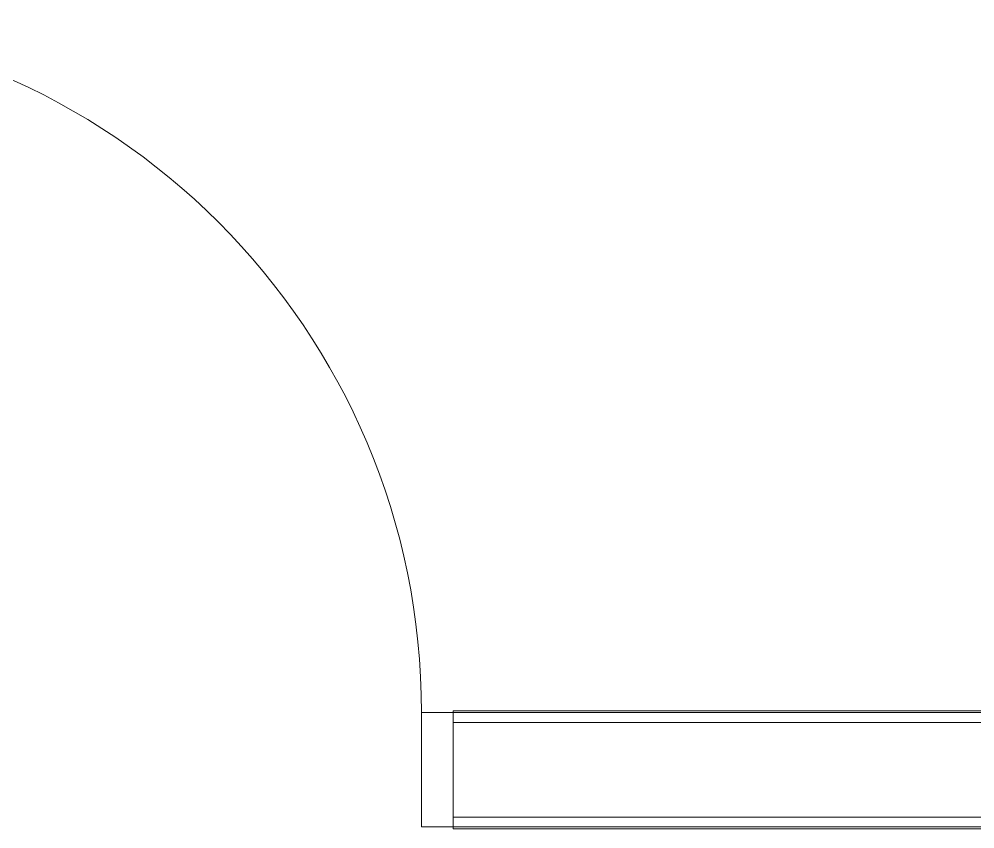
# Model space of a CAD drawing. Header units: inches. Extents: x -3640 to -1418, y -3630 to 137.
# Drawn here: x -3270.9 to -3210.3, y -2025.4 to -1974 of the extents above; entities that cross this region are included whole.
import ezdxf

# ---------------------------------------------------------------- set-up
doc = ezdxf.new("R2010")
doc.units = ezdxf.units.IN
doc.header["$MEASUREMENT"] = 0
for name, color, linetype, lineweight in [('A-DOOR', 31, 'Continuous', 13), ('A-DOOR-FRAM', 31, 'Continuous', 13), ('A-WALL', 113, 'Continuous', 13), ('A-WALL-PATT', 111, 'Continuous', 13), ('I-WALL', 2, 'Continuous', 13)]:
    doc.layers.add(name, color=color, linetype=linetype, lineweight=lineweight)
pattern_1 = [(0, (0, 0), (30.72, 7.68), [1.267, -21.773, 1.267, -21.773, -122.88]), (0, (0, 0), (30.72, 7.68), [-46.08, 1.267, -44.813, 1.267, -21.773, -53.76]), (0, (0, 0), (30.72, 7.68), [-115.2, 1.267, -14.093, 1.267, -37.133]), (120, (11.52, 3.84), (-22.011075, 22.7643), [1.267, -21.773, 1.267, -21.773, -122.88]), (120, (11.52, 3.84), (-22.011075, 22.7643), [-46.08, 1.267, -44.813, 1.267, -21.773, -53.76]), (120, (11.52, 3.84), (-22.011075, 22.7643), [-115.2, 1.267, -14.093, 1.267, -37.133]), (240, (15.36, 19.2), (-8.708925, -30.4443), [1.267, -21.773, 1.267, -21.773, -122.88]), (240, (15.36, 19.2), (-8.708925, -30.4443), [-46.08, 1.267, -44.813, 1.267, -21.773, -53.76]), (240, (15.36, 19.2), (-8.708925, -30.4443), [-115.2, 1.267, -14.093, 1.267, -37.133])]

# ---------------------------------------------------------------- blocks, each defined once
blk = doc.blocks.new('Basic Wall _ B6-7 1_4_-BSALS - ___-3568997-DIMENSION PLAN - LEVEL 1 _567_ - 2__ - CAD')
at = {"layer": 'I-WALL', "lineweight": 20}
for p, q in [((-3243.395, -2025.391), (-3243.395, -2025.266)), ((-3145.395, -2025.391), (-3243.395, -2025.391))]:
    blk.add_line(p, q, dxfattribs=at)
blk = doc.blocks.new('Basic Wall _ B6-7 1_4_-BSALS - ___-3568996-DIMENSION PLAN - LEVEL 1 _567_ - 2__ - CAD')
at = {"layer": 'I-WALL', "lineweight": 20}
for p in [(-3243.395, -2018.016), (-3153.02, -2017.891)]:
    blk.add_line(p, (-3243.395, -2017.891), dxfattribs=at)
blk = doc.blocks.new('Door-A1_4-BSALS - A1_4-44x84-BSALS-3442766-DIMENSION PLAN - LEVEL 1 _567_ - 2__ - CAD')
at = {"layer": 'A-DOOR', "lineweight": 20}
for p, q in [((20.25, -3.625), (22, -3.625)), ((20.25, -47.625), (20.25, -3.625)), ((22, -3.625), (22, -47.625)), ((22, -47.625), (20.25, -47.625))]:
    blk.add_line(p, q, dxfattribs=at)
at = {"layer": 'A-DOOR', "lineweight": 9}
blk.add_arc((22, -3.625), 44, 180, 270, dxfattribs=at)
at = {"layer": 'A-DOOR-FRAM', "lineweight": 20}
for p, q in [((-24, -3.625), (-24, 3.625)), ((-24, 3.625), (-22, 3.625)), ((-22, 3.625), (-22, -3.625)), ((22, -3.625), (22, 3.625)), ((22, 3.625), (24, 3.625)), ((24, 3.625), (24, -3.625)), ((-22, -3.625), (-24, -3.625)), ((24, -3.625), (22, -3.625))]:
    blk.add_line(p, q, dxfattribs=at)

msp = doc.modelspace()

# ---------------------------------------------------------------- hatches: boundary and pattern name
at = {"layer": 'A-WALL-PATT', "lineweight": 9}
h = msp.add_hatch(dxfattribs=at)
h.set_pattern_fill('FP_1', color=256, style=0, pattern_type=2)
h.set_pattern_definition(pattern_1)
h.paths.add_polyline_path([(-3323.395, -2018.641), (-3291.395, -2018.641), (-3291.395, -2018.016), (-3323.395, -2018.016)], flags=0)
h.paths.add_polyline_path([(-3243.395, -2018.641), (-3152.27, -2018.641), (-3152.27, -2018.016), (-3243.395, -2018.016)], flags=0)
h.paths.add_polyline_path([(-3145.395, -2018.641), (-3145.395, -2018.016), (-3148.645, -2018.016), (-3148.645, -2018.641)], flags=0)
h = msp.add_hatch(dxfattribs=at)
h.set_pattern_fill('FP_1', color=256, style=0, pattern_type=2)
h.set_pattern_definition(pattern_1)
h.paths.add_polyline_path([(-3216.647, -2025.266), (-3145.395, -2025.266), (-3145.395, -2024.641), (-3243.395, -2024.641), (-3243.395, -2025.266)], flags=0)
h.paths.add_polyline_path([(-3291.395, -2025.266), (-3291.395, -2024.641), (-3329.395, -2024.641), (-3329.395, -2025.266), (-3293.029, -2025.266)], flags=0)

# ---------------------------------------------------------------- linework, layer by layer
at = {"layer": 'A-WALL'}
for p, q in [((-3152.27, -2018.641), (-3243.395, -2018.641)), ((-3145.395, -2024.641), (-3243.395, -2024.641))]:
    msp.add_line(p, q, dxfattribs=at)
at = {"layer": 'I-WALL', "lineweight": 20}
for p, q in [((-3152.895, -2018.016), (-3243.395, -2018.016)), ((-3243.395, -2018.016), (-3243.395, -2025.266)), ((-3243.395, -2025.266), (-3145.395, -2025.266))]:
    msp.add_line(p, q, dxfattribs=at)

# ---------------------------------------------------------------- block references
at = {"layer": 'A-DOOR', "lineweight": 20, "rotation": 180}
msp.add_blockref('Door-A1_4-BSALS - A1_4-44x84-BSALS-3442766-DIMENSION PLAN - LEVEL 1 _567_ - 2__ - CAD', (-3267.395, -2021.641), dxfattribs=at)
at = {"layer": 'I-WALL', "lineweight": 20}
for name in ['Basic Wall _ B6-7 1_4_-BSALS - ___-3568996-DIMENSION PLAN - LEVEL 1 _567_ - 2__ - CAD', 'Basic Wall _ B6-7 1_4_-BSALS - ___-3568997-DIMENSION PLAN - LEVEL 1 _567_ - 2__ - CAD']:
    msp.add_blockref(name, (0, 0), dxfattribs=at)

doc.saveas('drawing.dxf')
